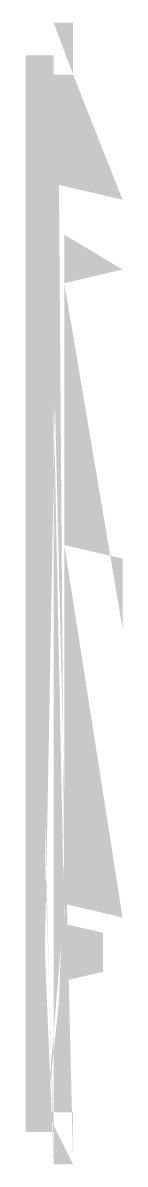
# Model space of a CAD drawing. Extents: x 49189 to 130763, y 0 to 27754.
# Drawn here: x 49189 to 49264, y 9247 to 10127 of the extents above.
import ezdxf

# ---------------------------------------------------------------- set-up
doc = ezdxf.new("R2010")
doc.units = 0
doc.header["$LTSCALE"] = 100
doc.header["$MEASUREMENT"] = 0
doc.layers.add('2', color=2, linetype='CONTINUOUS')

msp = doc.modelspace()

# ---------------------------------------------------------------- hatches: boundary and pattern name
at = {"layer": '2'}
h = msp.add_hatch(color=256, dxfattribs=at)
h.paths.add_polyline_path([(49218.53, 9942.08), (49218.53, 9964.08)], flags=0)
h.paths.add_polyline_path([(49218.53, 9942.08), (49218.53, 9964.08), (49216.1, 9986.64), (49248.53, 9979.08), (49248.53, 9949.08)], flags=16)
h.paths.add_polyline_path([(49248.53, 9979.08), (49248.53, 9949.08), (49218.53, 9942.08), (49218.53, 9964.08), (49216.1, 9986.64)], flags=0)
h.paths.add_polyline_path([(49218.53, 9432.74), (49248.53, 9425.74), (49248.53, 9395.74), (49216.1, 9388.18), (49218.53, 9410.74)], flags=16)
h.paths.add_polyline_path([(49218.53, 9665.41), (49218.53, 9709.41), (49248.53, 9702.41), (49248.53, 9672.41)], flags=16)
h.paths.add_polyline_path([(49218.53, 9665.41), (49218.53, 9709.41), (49248.53, 9702.41), (49248.53, 9672.41)], flags=0)
h.paths.add_polyline_path([(49218.53, 9665.41), (49218.53, 9709.41), (49248.53, 9702.41), (49248.53, 9672.41)], flags=0)
h.paths.add_polyline_path([(49218.53, 9665.41), (49218.53, 9709.41), (49248.53, 9702.41), (49248.53, 9672.41)], flags=0)
edge = h.paths.add_edge_path()
edge.add_line((49188.5, 9272.19), (49210.36, 9272.19))
edge.add_line((49210.36, 10102.41), (49188.53, 10102.41))
edge.add_line((49210.36, 9247.41), (49210.36, 9272.19))
edge.add_line((49188.5, 9272.19), (49203.53, 9410.74))
edge.add_line((49210.36, 9247.41), (49225.36, 9247.41))
edge.add_line((49205.24, 9287.41), (49225.36, 9287.41))
edge.add_line((49225.36, 9247.41), (49225.36, 9287.41))
edge.add_line((49205.24, 10087.41), (49225.36, 10087.41))
edge.add_line((49210.36, 10127.41), (49210.36, 10102.41))
edge.add_line((49210.36, 10127.41), (49225.36, 10127.41))
edge.add_line((49225.36, 10127.41), (49225.36, 10087.41))
edge.add_line((49263.53, 9990.98), (49263.53, 9937.17))
edge.add_line((49218.53, 9964.08), (49218.53, 9942.08))
edge.add_line((49218.53, 9926.67), (49263.53, 9937.17))
edge.add_line((49263.53, 9990.98), (49214.4, 10002.44))
edge.add_line((49218.53, 9448.15), (49218.53, 9488.54))
edge.add_line((49214.4, 9372.38), (49205.25, 9287.41))
edge.add_line((49218.53, 9448.15), (49263.53, 9437.65))
edge.add_line((49263.53, 9383.84), (49214.4, 9372.38))
edge.add_line((49263.53, 9383.84), (49263.53, 9437.65))
edge.add_line((49218.53, 9724.81), (49218.53, 9926.67))
edge.add_line((49263.53, 9660.51), (49218.53, 9650.01))
edge.add_line((49263.53, 9660.51), (49263.53, 9714.31))
edge.add_line((49218.53, 9724.81), (49263.53, 9714.31))
edge.add_line((49218.53, 9410.74), (49218.53, 9432.74))
edge.add_line((49205.24, 10087.41), (49214.46, 10002.43))
edge.add_line((49203.53, 9410.74), (49188.53, 9272.19))
edge.add_line((49188.53, 10102.41), (49203.53, 9964.08))
edge.add_line((49203.53, 9410.74), (49203.53, 9488.54))
h = msp.add_hatch(color=256, dxfattribs=at)
h.dxf.hatch_style = 2
h.paths.add_polyline_path([(49218.53, 9942.08), (49218.53, 9964.08)], flags=0)
h.paths.add_polyline_path([(49218.53, 9942.08), (49218.53, 9964.08), (49216.1, 9986.64), (49248.53, 9979.08), (49248.53, 9949.08)], flags=16)
h.paths.add_polyline_path([(49248.53, 9979.08), (49248.53, 9949.08), (49218.53, 9942.08), (49218.53, 9964.08), (49216.1, 9986.64)], flags=0)
h.paths.add_polyline_path([(49218.53, 9432.74), (49248.53, 9425.74), (49248.53, 9395.74), (49216.1, 9388.18), (49218.53, 9410.74)], flags=16)
h.paths.add_polyline_path([(49218.53, 9665.41), (49218.53, 9709.41), (49248.53, 9702.41), (49248.53, 9672.41)], flags=16)
h.paths.add_polyline_path([(49218.53, 9665.41), (49218.53, 9709.41), (49248.53, 9702.41), (49248.53, 9672.41)], flags=0)
h.paths.add_polyline_path([(49218.53, 9665.41), (49218.53, 9709.41), (49248.53, 9702.41), (49248.53, 9672.41)], flags=0)
h.paths.add_polyline_path([(49218.53, 9665.41), (49218.53, 9709.41), (49248.53, 9702.41), (49248.53, 9672.41)], flags=0)
edge = h.paths.add_edge_path()
edge.add_line((49188.5, 9272.19), (49210.36, 9272.19))
edge.add_line((49210.36, 10102.41), (49188.53, 10102.41))
edge.add_line((49210.36, 9247.41), (49210.36, 9272.19))
edge.add_line((49188.5, 9272.19), (49203.53, 9410.74))
edge.add_line((49210.36, 9247.41), (49225.36, 9247.41))
edge.add_line((49205.24, 9287.41), (49225.36, 9287.41))
edge.add_line((49225.36, 9247.41), (49225.36, 9287.41))
edge.add_line((49205.24, 10087.41), (49225.36, 10087.41))
edge.add_line((49210.36, 10127.41), (49210.36, 10102.41))
edge.add_line((49210.36, 10127.41), (49225.36, 10127.41))
edge.add_line((49225.36, 10127.41), (49225.36, 10087.41))
edge.add_line((49263.53, 9990.98), (49263.53, 9937.17))
edge.add_line((49218.53, 9964.08), (49218.53, 9942.08))
edge.add_line((49218.53, 9926.67), (49263.53, 9937.17))
edge.add_line((49263.53, 9990.98), (49214.4, 10002.44))
edge.add_line((49218.53, 9448.15), (49218.53, 9488.54))
edge.add_line((49214.4, 9372.38), (49205.25, 9287.41))
edge.add_line((49218.53, 9448.15), (49263.53, 9437.65))
edge.add_line((49263.53, 9383.84), (49214.4, 9372.38))
edge.add_line((49263.53, 9383.84), (49263.53, 9437.65))
edge.add_line((49218.53, 9724.81), (49218.53, 9926.67))
edge.add_line((49263.53, 9660.51), (49218.53, 9650.01))
edge.add_line((49263.53, 9660.51), (49263.53, 9714.31))
edge.add_line((49218.53, 9724.81), (49263.53, 9714.31))
edge.add_line((49218.53, 9410.74), (49218.53, 9432.74))
edge.add_line((49205.24, 10087.41), (49214.46, 10002.43))
edge.add_line((49203.53, 9410.74), (49188.53, 9272.19))
edge.add_line((49188.53, 10102.41), (49203.53, 9964.08))
edge.add_line((49203.53, 9410.74), (49203.53, 9488.54))

doc.saveas('drawing.dxf')
